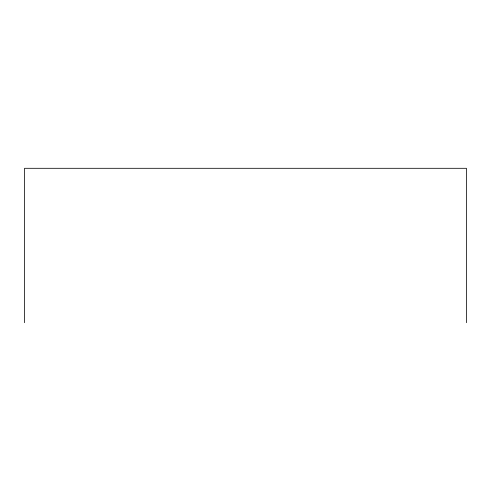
<?xml version="1.0" encoding="UTF-8"?>
<svg xmlns="http://www.w3.org/2000/svg" width="491" height="491" viewBox="0 0 491 491"><rect width="100%" height="100%" fill="white"/><g stroke="black" fill="none" stroke-linecap="round" stroke-linejoin="round"><path stroke-width="0.74" d="M466.45 322.697L466.45 168.303L24.55 168.303L24.55 322.697"/></g></svg>
